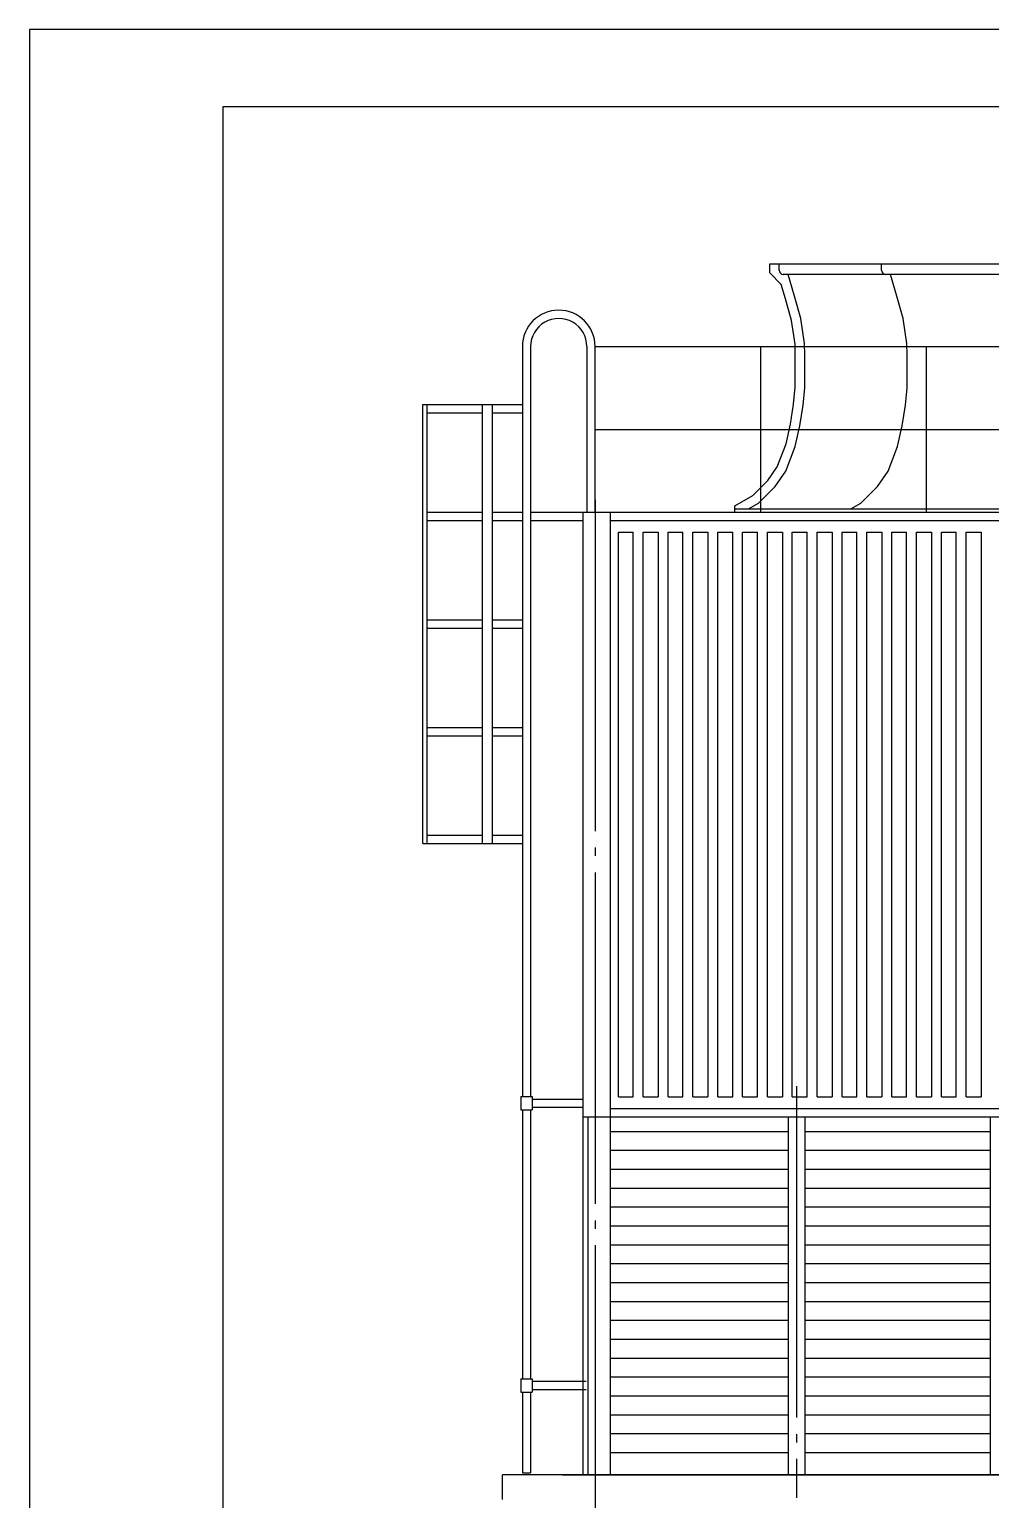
# Model space of a CAD drawing. Extents: x 49189 to 130763, y 0 to 27754.
# Drawn here: x 91468 to 97270, y 18880 to 27754 of the extents above; entities that cross this region are included whole.
import ezdxf

# ---------------------------------------------------------------- set-up
doc = ezdxf.new("R2010")
doc.units = 0
doc.header["$LTSCALE"] = 100
doc.header["$MEASUREMENT"] = 0
doc.linetypes.add('Z', pattern=[22.5, 20, -1, 0.5, -1])
for name, color, linetype in [('2', 2, 'CONTINUOUS'), ('4', 1, 'Z'), ('6', 3, 'CONTINUOUS')]:
    doc.layers.add(name, color=color, linetype=linetype)

msp = doc.modelspace()

# ---------------------------------------------------------------- linework, layer by layer
at = {"layer": '2', "color": 0}
for p, q in [((92636.1, 27286.9), (92636.1, 467.2)), ((130295.8, 27286.9), (92636.1, 27286.9)), ((95936.8, 26339.9), (101129.8, 26339.9)), ((95936.8, 26284.9), (95936.8, 26339.9)), ((95936.8, 26284.9), (96006.3, 26215.1)), ((95993.8, 26299.9), (95993.8, 26339.9)), ((101047.8, 26274.9), (96018.8, 26274.9)), ((96611.6, 26299.9), (96611.6, 26339.9)), ((94443.8, 25839.5), (94443.8, 21312.6)), ((94493.8, 25839.5), (94493.8, 21312.6)), ((94833.3, 25839.5), (94833.3, 24839.9)), ((94883.3, 25839.9), (102183.3, 25839.9)), ((94883.3, 24839.9), (94883.3, 25839.9)), ((94883.3, 24839.9), (94883.3, 25839.9)), ((95883.3, 24839.9), (95883.3, 25839.9)), ((96883.3, 24839.9), (96883.3, 25839.9)), ((93843.8, 22839.9), (93843.8, 25489.9)), ((93843.8, 25489.9), (94443.8, 25489.9)), ((93868.8, 22839.9), (93868.8, 25489.9)), ((94203.8, 22839.9), (94203.8, 25489.9)), ((94263.8, 22839.9), (94263.8, 25489.9)), ((93868.8, 25439.9), (94203.8, 25439.9)), ((94263.8, 25439.9), (94443.8, 25439.9)), ((94883.3, 25339.9), (102183.3, 25339.9)), ((95726.1, 24839.9), (95726.1, 24879)), ((95726.1, 24859.9), (101340.5, 24859.9)), ((93868.8, 24839.9), (94203.8, 24839.9)), ((93868.8, 24789.9), (94203.8, 24789.9)), ((94263.8, 24839.9), (94443.8, 24839.9)), ((94263.8, 24789.9), (94443.8, 24789.9)), ((94493.8, 24839.9), (102183.3, 24839.9)), ((94493.8, 24789.9), (94809.3, 24789.9)), ((94809.3, 24839.9), (94809.3, 19029.6)), ((94809.3, 24839.9), (102183.3, 24839.9)), ((94928.3, 24839.9), (102138.3, 24839.9)), ((94973.3, 24839.9), (94973.3, 19029.6)), ((94973.3, 24789.9), (102183.3, 24789.9)), ((95023.5, 21309.9), (95023.5, 24719.9)), ((95023.5, 24719.9), (95113.5, 24719.9)), ((95113.5, 21309.9), (95113.5, 24719.9)), ((95173.5, 21309.9), (95173.5, 24719.9)), ((95173.5, 24719.9), (95263.5, 24719.9)), ((95263.5, 24719.9), (95263.5, 21309.9)), ((95323.5, 21309.9), (95323.5, 24719.9)), ((95323.5, 24719.9), (95413.5, 24719.9)), ((95413.5, 21309.9), (95413.5, 24719.9)), ((95473.5, 21309.9), (95473.5, 24719.9)), ((95473.5, 24719.9), (95563.5, 24719.9)), ((95563.5, 24719.9), (95563.5, 21309.9)), ((95623.5, 21309.9), (95623.5, 24719.9)), ((95623.5, 24719.9), (95713.5, 24719.9)), ((95713.5, 21309.9), (95713.5, 24719.9)), ((95773.5, 21309.9), (95773.5, 24719.9)), ((95773.5, 24719.9), (95863.5, 24719.9)), ((95863.5, 21309.9), (95863.5, 24719.9)), ((95923.5, 21309.9), (95923.5, 24719.9)), ((95923.5, 24719.9), (96013.5, 24719.9)), ((96013.5, 24719.9), (96013.5, 21309.9)), ((96073.5, 21309.9), (96073.5, 24719.9)), ((96073.5, 24719.9), (96163.5, 24719.9)), ((96163.5, 21309.9), (96163.5, 24719.9)), ((96223.5, 21309.9), (96223.5, 24719.9)), ((96223.5, 24719.9), (96313.5, 24719.9)), ((96313.5, 24719.9), (96313.5, 21309.9)), ((96373.5, 24719.9), (96463.5, 24719.9)), ((96373.5, 21309.9), (96373.5, 24719.9)), ((96463.5, 21309.9), (96463.5, 24719.9)), ((96523.5, 21309.9), (96523.5, 24719.9)), ((96523.5, 24719.9), (96613.5, 24719.9)), ((96613.5, 24719.9), (96613.5, 21309.9)), ((96673.5, 21309.9), (96673.5, 24719.9)), ((96673.5, 24719.9), (96763.5, 24719.9)), ((96763.5, 21309.9), (96763.5, 24719.9)), ((96823.5, 21309.9), (96823.5, 24719.9)), ((96823.5, 24719.9), (96913.5, 24719.9)), ((96913.5, 24719.9), (96913.5, 21309.9)), ((96973.5, 21309.9), (96973.5, 24719.9)), ((96973.5, 24719.9), (97063.5, 24719.9)), ((97063.5, 21309.9), (97063.5, 24719.9)), ((97123.5, 21309.9), (97123.5, 24719.9)), ((97123.5, 24719.9), (97213.5, 24719.9)), ((97213.5, 24719.9), (97213.5, 21309.9)), ((93868.8, 24189.9), (94203.8, 24189.9)), ((93868.8, 24139.9), (94203.8, 24139.9)), ((94263.8, 24189.9), (94443.8, 24189.9)), ((94263.8, 24139.9), (94443.8, 24139.9)), ((93868.8, 23539.9), (94203.8, 23539.9)), ((94263.8, 23539.9), (94443.8, 23539.9)), ((93868.8, 23489.9), (94203.8, 23489.9)), ((94263.8, 23489.9), (94443.8, 23489.9)), ((93843.8, 22839.9), (94443.8, 22839.9)), ((93868.8, 22889.9), (94203.8, 22889.9)), ((94263.8, 22889.9), (94443.8, 22889.9)), ((94433.8, 21312.6), (94433.8, 21232.6)), ((94433.8, 21312.6), (94503.8, 21312.6)), ((94503.8, 21312.6), (94503.8, 21232.6)), ((95023.5, 21309.9), (95113.5, 21309.9)), ((95173.5, 21309.9), (95263.5, 21309.9)), ((95323.5, 21309.9), (95413.5, 21309.9)), ((95473.5, 21309.9), (95563.5, 21309.9)), ((95623.5, 21309.9), (95713.5, 21309.9)), ((95773.5, 21309.9), (95863.5, 21309.9)), ((95923.5, 21309.9), (96013.5, 21309.9)), ((96073.5, 21309.9), (96163.5, 21309.9)), ((96223.5, 21309.9), (96313.5, 21309.9)), ((96373.5, 21309.9), (96463.5, 21309.9)), ((96523.5, 21309.9), (96613.5, 21309.9)), ((96673.5, 21309.9), (96763.5, 21309.9)), ((96823.5, 21309.9), (96913.5, 21309.9)), ((96973.5, 21309.9), (97063.5, 21309.9)), ((97123.5, 21309.9), (97213.5, 21309.9)), ((94433.8, 21232.6), (94503.8, 21232.6)), ((94443.8, 21232.6), (94443.8, 19608.7)), ((94493.8, 21232.6), (94493.8, 19608.7)), ((94503.8, 21297.6), (94809.3, 21297.6)), ((94503.8, 21247.6), (94809.3, 21247.6)), ((94973.3, 21239.9), (102183.3, 21239.9)), ((94809.3, 21189.9), (102183.3, 21189.9)), ((94839.3, 21189.9), (94839.3, 19029.6)), ((96049.3, 21189.9), (96049.3, 19029.6)), ((96149.3, 21189.9), (96149.3, 19029.6)), ((97267.3, 21189.9), (97267.3, 19029.6)), ((94973.3, 21101.9), (96049.3, 21101.9)), ((96149.3, 21101.9), (97267.3, 21101.9)), ((94973.3, 20987.9), (96049.3, 20987.9)), ((96149.3, 20987.9), (97267.3, 20987.9)), ((94973.3, 20873.9), (96049.3, 20873.9)), ((96149.3, 20873.9), (97267.3, 20873.9)), ((94973.3, 20759.9), (96049.3, 20759.9)), ((96149.3, 20759.9), (97267.3, 20759.9)), ((94973.3, 20645.9), (96049.3, 20645.9)), ((96149.3, 20645.9), (97267.3, 20645.9)), ((94973.3, 20531.9), (96049.3, 20531.9)), ((96149.3, 20531.9), (97267.3, 20531.9)), ((94973.3, 20417.9), (96049.3, 20417.9)), ((96149.3, 20417.9), (97267.3, 20417.9)), ((94973.3, 20303.9), (96049.3, 20303.9)), ((96149.3, 20303.9), (97267.3, 20303.9)), ((94973.3, 20189.9), (96049.3, 20189.9)), ((96149.3, 20189.9), (97267.3, 20189.9)), ((94973.3, 20075.9), (96049.3, 20075.9)), ((96149.3, 20075.9), (97267.3, 20075.9)), ((94973.3, 19961.9), (96049.3, 19961.9)), ((96149.3, 19961.9), (97267.3, 19961.9)), ((94973.3, 19847.9), (96049.3, 19847.9)), ((96149.3, 19847.9), (97267.3, 19847.9)), ((94973.3, 19733.9), (96049.3, 19733.9)), ((96149.3, 19733.9), (97267.3, 19733.9)), ((94973.3, 19619.9), (96049.3, 19619.9)), ((96149.3, 19619.9), (97267.3, 19619.9)), ((94433.8, 19608.7), (94503.8, 19608.7)), ((94433.8, 19608.7), (94433.8, 19528.7)), ((94433.8, 19528.7), (94503.8, 19528.7)), ((94443.8, 19528.7), (94443.8, 19040.5)), ((94443.8, 19528.7), (94443.8, 19040.5)), ((94493.8, 19528.7), (94493.8, 19040.5)), ((94493.8, 19528.7), (94493.8, 19040.5)), ((94503.8, 19608.7), (94503.8, 19528.7)), ((94503.8, 19593.7), (94829.3, 19593.7)), ((94503.8, 19543.7), (94829.3, 19543.7)), ((94973.3, 19505.9), (96049.3, 19505.9)), ((96149.3, 19505.9), (97267.3, 19505.9)), ((94973.3, 19391.9), (96049.3, 19391.9)), ((96149.3, 19391.9), (97267.3, 19391.9)), ((94973.3, 19277.9), (96049.3, 19277.9)), ((96149.3, 19277.9), (97267.3, 19277.9)), ((94973.3, 19163.9), (96049.3, 19163.9)), ((96149.3, 19163.9), (97267.3, 19163.9)), ((102183.3, 19029.6), (94324.6, 19029.6)), ((94324.6, 18879.6), (94324.6, 19029.6)), ((94484.2, 19029.6), (94324.6, 19029.6)), ((94324.6, 18879.6), (94324.6, 19029.6)), ((94443.8, 19040.5), (94493.8, 19040.5)), ((94687.1, 19029.6), (102129.3, 19029.6))]:
    msp.add_line(p, q, dxfattribs=at)
for points in [[(95808, 24859.9), (95869.7, 24895), (95969, 24994.5), (96033.4, 25086.9), (96091.3, 25236.4), (96119.2, 25360.3), (96138, 25485.2), (96148.3, 25590.9), (96148.3, 25789.8), (96147.5, 25858.4), (96124.2, 26009.7), (96086.1, 26144.5), (96048.3, 26274.9)], [(96425.8, 24859.9), (96487.4, 24895), (96586.7, 24994.5), (96651.1, 25086.9), (96709.1, 25236.4), (96737, 25360.3), (96755.7, 25485.2), (96766, 25590.9), (96766, 25789.8), (96765.3, 25858.4), (96742, 26009.7), (96703.8, 26144.5), (96666, 26274.9)], [(95726.1, 24879), (95834.8, 24940.7), (95925.1, 25031.2), (95982.7, 25113.9), (96036.7, 25253.1), (96063.2, 25370.8), (96081.4, 25492.2), (96091.3, 25593.7), (96091.3, 25789.5), (96090.6, 25853.8), (96068.4, 25997.5), (96031.3, 26128.8), (96006.3, 26215.1)]]:
    msp.add_lwpolyline(points, dxfattribs=at)
for centre, radius, start, end in [((96018.8, 26299.9), 25, 180, 270), ((96636.6, 26299.9), 25, 180, 270), ((94663.5, 25839.7), 219.8, 0.05465, 180.05465), ((94663.5, 25839.7), 169.8, 359.92926, 180.07074)]:
    msp.add_arc(centre, radius, start, end, dxfattribs=at)
at = {"layer": '4', "color": 0}
for p, q in [((94883.3, 24914.9), (94883.3, 15876)), ((96099.3, 21374.8), (96099.3, 18889.6))]:
    msp.add_line(p, q, dxfattribs=at)
at = {"layer": '6', "color": 0}
for p, q in [((91468, 27754.2), (91468, 0)), ((130763.1, 27754.2), (91468, 27754.2))]:
    msp.add_line(p, q, dxfattribs=at)

doc.saveas('drawing.dxf')
